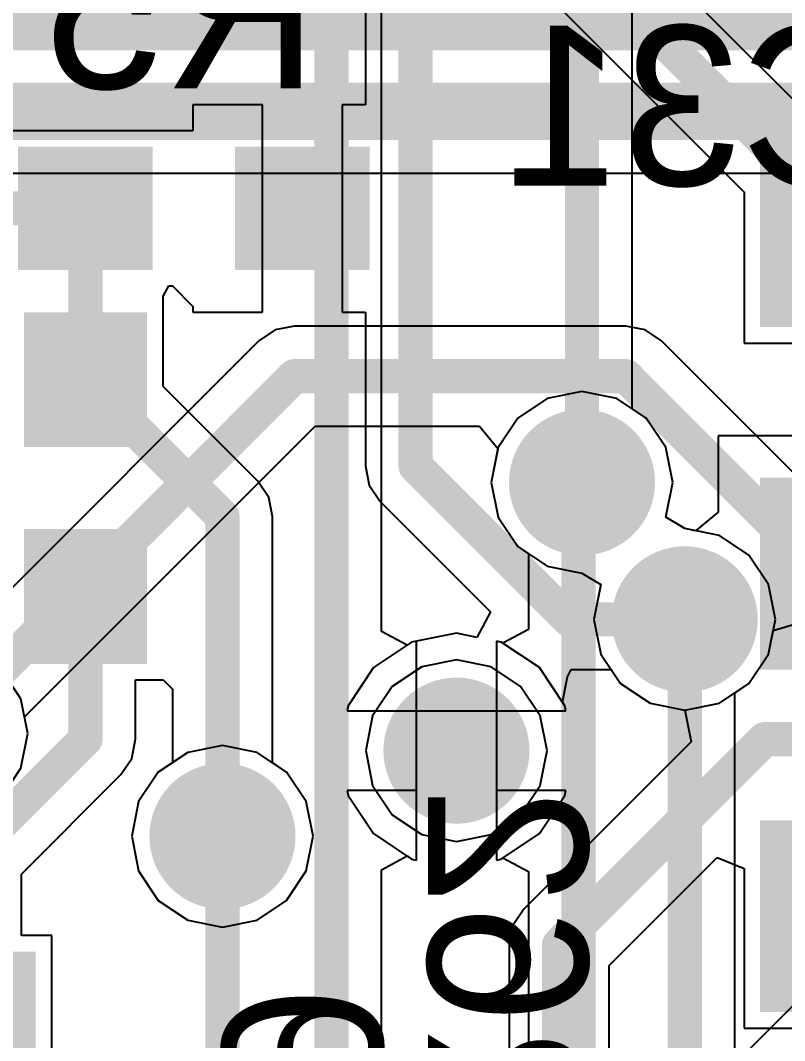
# Model space of a CAD drawing. Header units: millimetres. Extents: x 73 to 190, y 73 to 267.
# Drawn here: x 107.14 to 110.487, y 90.63 to 95.098 of the extents above; entities that cross this region are included whole.
import ezdxf

# ---------------------------------------------------------------- set-up
doc = ezdxf.new("R2010")
doc.units = ezdxf.units.MM
for name, color, linetype in [('BottomLayer', 5, 'Continuous'), ('BottomOverlay', 54, 'Continuous'), ('BottomPaste', 16, 'Continuous'), ('BottomSolder', 6, 'Continuous'), ('DrillDrawing', 1, 'Continuous'), ('MidLayer1', 16, 'Continuous'), ('MidLayer2', 76, 'Continuous'), ('MultiLayer', 9, 'Continuous'), ('TopLayer', 1, 'Continuous'), ('TopSolder', 216, 'Continuous'), ('ViaHoleLayer', 16, 'Continuous')]:
    doc.layers.add(name, color=color, linetype=linetype)

msp = doc.modelspace()

# ---------------------------------------------------------------- linework, layer by layer
at = {"layer": 'BottomLayer'}
for p, q in [((108.6517, 95.6959), (108.6517, 94.729)), ((109.8192, 93.3976), (109.8192, 95.4677)), ((108.2, 94.729), (107.896, 94.729)), ((107.896, 94.729), (107.896, 94.615)), ((108.2, 94.275), (108.2, 94.729)), ((108.6517, 94.729), (108.55, 94.729)), ((108.55, 94.729), (108.55, 94.275)), ((107.79, 94.615), (107.06, 94.615)), ((107.896, 94.615), (107.79, 94.615)), ((107.79, 94.615), (107.79, 94.615)), ((108.2, 93.821), (108.2, 94.275)), ((108.55, 94.275), (108.55, 93.821)), ((107.765, 93.89), (107.79, 93.935)), ((107.79, 93.935), (107.79, 93.935)), ((107.79, 93.935), (107.8062, 93.935)), ((107.8062, 93.935), (107.896, 93.8452)), ((107.765, 93.495), (107.765, 93.89)), ((107.765, 93.89), (107.765, 93.89)), ((107.765, 93.89), (107.765, 93.89)), ((107.896, 93.8452), (107.896, 93.821)), ((107.896, 93.821), (108.2, 93.821)), ((108.55, 93.821), (108.6517, 93.821)), ((108.6517, 93.821), (108.6517, 93.1464)), ((108.18, 93.08), (107.765, 93.495)), ((109.8812, 93.3562), (109.8192, 93.3976)), ((109.9674, 93.2272), (109.8812, 93.3562)), ((109.9976, 93.075), (109.9674, 93.2272)), ((108.6517, 93.1464), (108.6684, 93.0625)), ((108.2275, 93.0089), (108.18, 93.08)), ((109.9674, 92.9228), (109.9976, 93.075)), ((108.6684, 93.0625), (108.7159, 92.9914)), ((108.2442, 92.925), (108.2275, 93.0089)), ((108.7159, 92.9914), (109.1993, 92.5081)), ((108.2442, 91.8476), (108.2442, 92.925)), ((110.05, 92.8726), (109.9674, 92.9228)), ((109.9674, 92.9228), (109.9674, 92.9228)), ((110.2022, 92.8424), (110.05, 92.8726)), ((110.05, 92.8726), (110.05, 92.8726)), ((110.05, 92.8726), (110.05, 92.8726)), ((110.3312, 92.7562), (110.2022, 92.8424)), ((110.4174, 92.6272), (110.3312, 92.7562)), ((110.4477, 92.475), (110.4174, 92.6272)), ((109.1993, 92.5081), (109.1394, 92.3961)), ((110.4174, 92.3228), (110.4477, 92.475)), ((109.05, 92.4139), (108.8534, 92.3748)), ((109.1394, 92.3961), (109.05, 92.4139)), ((108.8534, 92.3748), (108.6866, 92.2634)), ((110.3312, 92.1938), (110.4174, 92.3228)), ((108.6866, 92.2634), (108.5752, 92.0966)), ((109.536, 92.2238), (109.5531, 92.2558)), ((109.5531, 92.2558), (109.7274, 92.2558)), ((109.7274, 92.2558), (109.7688, 92.1938)), ((107.6442, 91.95), (107.6442, 92.21)), ((107.6442, 92.21), (107.765, 92.21)), ((107.765, 92.21), (107.765, 92.21)), ((107.765, 92.21), (107.765, 92.21)), ((107.765, 92.21), (107.8058, 92.1692)), ((109.5139, 92.1128), (109.536, 92.2238)), ((109.7688, 92.1938), (109.8979, 92.1076)), ((110.2022, 92.1076), (110.3312, 92.1938)), ((107.8058, 92.1692), (107.8058, 91.8476)), ((108.5752, 92.0966), (108.5709, 92.075)), ((109.5248, 92.0966), (109.5139, 92.1128)), ((109.5291, 92.075), (109.5248, 92.0966)), ((109.8979, 92.1076), (110.05, 92.0774)), ((110.05, 92.0774), (110.2022, 92.1076)), ((108.5709, 92.075), (109.5291, 92.075)), ((107.6275, 91.8661), (107.6442, 91.95)), ((107.58, 91.795), (107.6275, 91.8661)), ((107.8058, 91.8476), (107.7438, 91.8062)), ((108.3062, 91.8062), (108.2442, 91.8476)), ((107.1442, 91.3592), (107.58, 91.795)), ((107.7438, 91.8062), (107.6576, 91.6772)), ((108.3924, 91.6772), (108.3062, 91.8062)), ((108.875, 91.725), (108.5709, 91.725)), ((108.5709, 91.725), (108.5752, 91.7033)), ((108.5752, 91.7033), (108.6866, 91.5366)), ((108.875, 91.4209), (108.875, 91.725)), ((109.5291, 91.725), (109.225, 91.725)), ((109.225, 91.725), (109.225, 91.4209)), ((109.4134, 91.5366), (109.5248, 91.7033)), ((109.5248, 91.7033), (109.5291, 91.725)), ((107.6576, 91.6772), (107.6274, 91.525)), ((108.4226, 91.525), (108.3924, 91.6772)), ((107.6274, 91.525), (107.6576, 91.3728)), ((108.3924, 91.3728), (108.4226, 91.525)), ((108.6866, 91.5366), (108.8534, 91.4252)), ((109.2466, 91.4252), (109.4134, 91.5366)), ((108.8534, 91.4252), (108.875, 91.4209)), ((109.225, 91.4209), (109.2466, 91.4252)), ((107.1442, 91.09), (107.1442, 91.3592)), ((107.6576, 91.3728), (107.7438, 91.2438)), ((108.3062, 91.2438), (108.3924, 91.3728)), ((107.7438, 91.2438), (107.8728, 91.1576)), ((108.1772, 91.1576), (108.3062, 91.2438)), ((107.8728, 91.1576), (108.025, 91.1274)), ((108.025, 91.1274), (108.1772, 91.1576)), ((107.2775, 91.09), (107.1442, 91.09)), ((107.2775, 89.96), (107.2775, 91.09)), ((110.845, 91.105), (109.63, 89.89))]:
    msp.add_line(p, q, dxfattribs=at)
at = {"layer": 'BottomLayer', "const_width": 0.15}
for points in [[(108.871, 93.1464), (108.871, 95.7867)], [(109.6, 93.075), (109.6, 95.4677)], [(106.85, 94.275), (107.425, 94.275)], [(107.425, 93.525), (107.425, 94.275)], [(107.425, 93.525), (108.025, 92.925)], [(108.871, 93.1464), (109.5424, 92.475)], [(108.025, 91.525), (108.025, 92.925)], [(107.425, 91.95), (107.425, 92.575)], [(109.5424, 92.475), (110.05, 92.475)], [(106.925, 91.45), (107.425, 91.95)]]:
    msp.add_lwpolyline(points, dxfattribs=at)
at = {"layer": 'BottomLayer'}
for points, const_width in [([(107.3875, 94.275, 1), (107.4625, 94.275, 1)], 0.075), ([(107.3875, 94.275, 1), (107.4625, 94.275, 1)], 0.075), ([(107.3875, 93.525, 1), (107.4625, 93.525, 1)], 0.075), ([(107.3875, 93.525, 1), (107.4625, 93.525, 1)], 0.075), ([(109.475, 93.075, 1), (109.725, 93.075, 1)], 0.25), ([(108.8335, 93.1464, 1), (108.9085, 93.1464, 1)], 0.075), ([(108.8335, 93.1464, 1), (108.9085, 93.1464, 1)], 0.075), ([(109.5625, 93.075, 1), (109.6375, 93.075, 1)], 0.075), ([(107.9875, 92.925, 1), (108.0625, 92.925, 1)], 0.075), ([(107.9875, 92.925, 1), (108.0625, 92.925, 1)], 0.075), ([(109.925, 92.475, 1), (110.175, 92.475, 1)], 0.25), ([(107.3875, 92.575, 1), (107.4625, 92.575, 1)], 0.075), ([(109.5049, 92.475, 1), (109.5799, 92.475, 1)], 0.075), ([(109.5049, 92.475, 1), (109.5799, 92.475, 1)], 0.075), ([(110.0125, 92.475, 1), (110.0875, 92.475, 1)], 0.075), ([(108.925, 91.9, 1), (109.175, 91.9, 1)], 0.25), ([(107.3875, 91.95, 1), (107.4625, 91.95, 1)], 0.075), ([(107.3875, 91.95, 1), (107.4625, 91.95, 1)], 0.075), ([(107.9, 91.525, 1), (108.15, 91.525, 1)], 0.25), ([(107.9875, 91.525, 1), (108.0625, 91.525, 1)], 0.075)]:
    msp.add_lwpolyline(points, format="xyb", close=True, dxfattribs=dict(at, const_width=const_width))
for points in [[(107.65, 94.475), (107.2, 94.475), (107.65, 94.075), (107.2, 94.075)], [(108.6, 94.475), (108.15, 94.475), (108.6, 94.075), (108.15, 94.075)], [(107.225, 93.75), (107.225, 93.3), (107.625, 93.75), (107.625, 93.3)], [(107.225, 92.8), (107.225, 92.35), (107.625, 92.8), (107.625, 92.35)]]:
    msp.add_solid(points, dxfattribs=at)
at = {"layer": 'BottomPaste'}
for points in [[(107.6, 94.425), (107.25, 94.425), (107.6, 94.125), (107.25, 94.125)], [(108.55, 94.425), (108.2, 94.425), (108.55, 94.125), (108.2, 94.125)], [(107.275, 93.7), (107.275, 93.35), (107.575, 93.7), (107.575, 93.35)], [(107.275, 92.75), (107.275, 92.4), (107.575, 92.75), (107.575, 92.4)]]:
    msp.add_solid(points, dxfattribs=at)
at = {"layer": 'BottomSolder', "const_width": 0.32}
for points in [[(109.44, 93.075, 1), (109.76, 93.075, 1)], [(109.89, 92.475, 1), (110.21, 92.475, 1)], [(108.89, 91.9, 1), (109.21, 91.9, 1)], [(107.865, 91.525, 1), (108.185, 91.525, 1)]]:
    msp.add_lwpolyline(points, format="xyb", close=True, dxfattribs=at)
at = {"layer": 'BottomSolder'}
for points in [[(107.72, 94.545), (107.13, 94.545), (107.72, 94.005), (107.13, 94.005)], [(108.67, 94.545), (108.08, 94.545), (108.67, 94.005), (108.08, 94.005)], [(107.155, 93.82), (107.155, 93.23), (107.695, 93.82), (107.695, 93.23)], [(107.155, 92.87), (107.155, 92.28), (107.695, 92.87), (107.695, 92.28)], [(107.2075, 91.02), (106.6425, 91.02), (107.2075, 90.03), (106.6425, 90.03)]]:
    msp.add_solid(points, dxfattribs=at)
at = {"layer": 'DrillDrawing', "const_width": 0.1}
for points in [[(109.55, 93.075, 1), (109.65, 93.075, 1)], [(110, 92.475, 1), (110.1, 92.475, 1)], [(109, 91.9, 1), (109.1, 91.9, 1)], [(107.975, 91.525, 1), (108.075, 91.525, 1)]]:
    msp.add_lwpolyline(points, format="xyb", close=True, dxfattribs=at)
at = {"layer": 'MidLayer1'}
for p, q in [((108.34, 93.7592), (108.2561, 93.7425)), ((109.7926, 93.7592), (108.34, 93.7592)), ((109.8765, 93.7425), (109.7926, 93.7592)), ((108.2561, 93.7425), (108.185, 93.695)), ((109.9476, 93.695), (109.8765, 93.7425)), ((108.185, 93.695), (106.8481, 92.3581)), ((110.9734, 92.6692), (109.9476, 93.695)), ((107.1581, 92.0481), (108.4308, 93.3208)), ((108.4308, 93.3208), (109.1511, 93.3208)), ((109.1511, 93.3208), (109.2317, 93.2226)), ((109.2317, 93.2226), (109.2023, 93.075)), ((109.2023, 93.075), (109.2326, 92.9228)), ((109.2326, 92.9228), (109.3188, 92.7938)), ((109.3188, 92.7938), (109.3658, 92.7624)), ((109.3658, 92.7624), (109.3658, 92.4299)), ((110.438, 92.4262), (110.5595, 92.4631)), ((109.3658, 92.4299), (109.2538, 92.37)), ((110.4174, 92.3228), (110.438, 92.4262)), ((108.8534, 92.3748), (108.6866, 92.2634)), ((108.875, 92.3791), (108.8534, 92.3748)), ((108.875, 92.075), (108.875, 92.3791)), ((109.2466, 92.3748), (109.225, 92.3791)), ((109.225, 92.3791), (109.225, 91.9)), ((109.2538, 92.37), (109.2466, 92.3748)), ((110.3312, 92.1938), (110.4174, 92.3228)), ((108.6866, 92.2634), (108.5752, 92.0966)), ((110.2692, 92.1524), (110.3312, 92.1938)), ((110.2692, 88.7021), (110.2692, 92.1524)), ((108.5752, 92.0966), (108.5709, 92.075)), ((107.1726, 91.975), (107.1581, 92.0481)), ((108.5709, 92.075), (108.875, 92.075)), ((107.1424, 91.8228), (107.1726, 91.975)), ((108.025, 91.9226), (107.8728, 91.8924)), ((108.1772, 91.8924), (108.025, 91.9226)), ((107.8728, 91.8924), (107.7438, 91.8062)), ((108.3062, 91.8062), (108.1772, 91.8924)), ((109.225, 91.9), (109.225, 91.4209)), ((107.0562, 91.6938), (107.1424, 91.8228)), ((107.7438, 91.8062), (107.6576, 91.6772)), ((108.3924, 91.6772), (108.3062, 91.8062)), ((108.875, 91.725), (108.5709, 91.725)), ((108.5709, 91.725), (108.5752, 91.7033)), ((108.5752, 91.7033), (108.6866, 91.5366)), ((108.875, 91.4209), (108.875, 91.725)), ((107.6576, 91.6772), (107.6274, 91.525)), ((108.4226, 91.525), (108.3924, 91.6772)), ((107.6274, 91.525), (107.6576, 91.3728)), ((108.3924, 91.3728), (108.4226, 91.525)), ((108.6866, 91.5366), (108.8534, 91.4252)), ((108.8534, 91.4252), (108.875, 91.4209)), ((109.225, 91.4209), (109.2466, 91.4252)), ((109.2466, 91.4252), (109.2538, 91.43)), ((109.2538, 91.43), (109.3658, 91.3701)), ((107.6576, 91.3728), (107.7438, 91.2438)), ((108.3062, 91.2438), (108.3924, 91.3728)), ((109.3658, 91.3701), (109.3658, 88.5813)), ((107.7438, 91.2438), (107.8728, 91.1576)), ((108.1772, 91.1576), (108.3062, 91.2438)), ((107.8728, 91.1576), (108.025, 91.1274)), ((108.025, 91.1274), (108.1772, 91.1576))]:
    msp.add_line(p, q, dxfattribs=at)
at = {"layer": 'MidLayer1', "const_width": 0.15}
for points in [[(106.775, 91.975), (108.34, 93.54)], [(108.34, 93.54), (109.7926, 93.54)], [(109.7926, 93.54), (110.8826, 92.45)], [(109.585, 93.06), (109.6, 93.075)], [(109.585, 88.5813), (109.585, 93.06)], [(110.05, 88.6113), (110.05, 92.475)]]:
    msp.add_lwpolyline(points, dxfattribs=at)
at = {"layer": 'MidLayer1'}
for points, const_width in [([(108.3025, 93.54, 1), (108.3775, 93.54, 1)], 0.075), ([(108.3025, 93.54, 1), (108.3775, 93.54, 1)], 0.075), ([(109.7551, 93.54, 1), (109.8301, 93.54, 1)], 0.075), ([(109.7551, 93.54, 1), (109.8301, 93.54, 1)], 0.075), ([(109.475, 93.075, 1), (109.725, 93.075, 1)], 0.25), ([(109.5475, 93.06, 1), (109.6225, 93.06, 1)], 0.075), ([(109.5475, 93.06, 1), (109.6225, 93.06, 1)], 0.075), ([(109.5625, 93.075, 1), (109.6375, 93.075, 1)], 0.075), ([(109.925, 92.475, 1), (110.175, 92.475, 1)], 0.25), ([(110.0125, 92.475, 1), (110.0875, 92.475, 1)], 0.075), ([(108.925, 91.9, 1), (109.175, 91.9, 1)], 0.25), ([(107.9, 91.525, 1), (108.15, 91.525, 1)], 0.25)]:
    msp.add_lwpolyline(points, format="xyb", close=True, dxfattribs=dict(at, const_width=const_width))
at = {"layer": 'MidLayer2'}
for p, q in [((102.7168, 94.4298), (112.8761, 94.4298)), ((109.4478, 93.4424), (109.3188, 93.3562)), ((109.6, 93.4726), (109.4478, 93.4424)), ((109.7522, 93.4424), (109.6, 93.4726)), ((109.8812, 93.3562), (109.7522, 93.4424)), ((109.3188, 93.3562), (109.2326, 93.2272)), ((109.9674, 93.2272), (109.8812, 93.3562)), ((109.2326, 93.2272), (109.2023, 93.075)), ((109.9976, 93.075), (109.9674, 93.2272)), ((109.2023, 93.075), (109.2326, 92.9228)), ((109.9674, 92.9228), (109.9976, 93.075)), ((109.2326, 92.9228), (109.3188, 92.7938)), ((110.05, 92.8726), (109.9674, 92.9228)), ((109.9674, 92.9228), (109.9674, 92.9228)), ((110.2022, 92.8424), (110.05, 92.8726)), ((110.05, 92.8726), (110.05, 92.8726)), ((110.05, 92.8726), (110.05, 92.8726)), ((110.3312, 92.7562), (110.2022, 92.8424)), ((109.3188, 92.7938), (109.4478, 92.7076)), ((110.4174, 92.6272), (110.3312, 92.7562)), ((109.4478, 92.7076), (109.6, 92.6774)), ((109.6, 92.6774), (109.6, 92.6774)), ((109.6, 92.6774), (109.6, 92.6774)), ((109.6, 92.6774), (109.6826, 92.6272)), ((109.6827, 92.6272), (109.6524, 92.475)), ((109.6826, 92.6272), (109.6827, 92.6272)), ((109.6827, 92.6272), (109.6827, 92.6272)), ((110.4477, 92.475), (110.4174, 92.6272)), ((109.6524, 92.475), (109.6827, 92.3228)), ((110.4174, 92.3228), (110.4477, 92.475)), ((109.6827, 92.3228), (109.7688, 92.1938)), ((110.3312, 92.1938), (110.4174, 92.3228)), ((109.05, 92.2976), (108.8978, 92.2674)), ((109.2022, 92.2674), (109.05, 92.2976)), ((107.1424, 92.1272), (107.0562, 92.2562)), ((108.8978, 92.2674), (108.7688, 92.1812)), ((109.3312, 92.1812), (109.2022, 92.2674)), ((108.7688, 92.1812), (108.6826, 92.0522)), ((109.4174, 92.0522), (109.3312, 92.1812)), ((109.7688, 92.1938), (109.8979, 92.1076)), ((110.2022, 92.1076), (110.3312, 92.1938)), ((107.1726, 91.975), (107.1424, 92.1272)), ((109.8979, 92.1076), (110.05, 92.0774)), ((110.05, 92.0774), (110.2022, 92.1076)), ((108.6826, 92.0522), (108.6524, 91.9)), ((109.4476, 91.9), (109.4174, 92.0522)), ((107.1424, 91.8228), (107.1726, 91.975)), ((108.025, 91.9226), (107.8728, 91.8924)), ((108.1772, 91.8924), (108.025, 91.9226)), ((107.8728, 91.8924), (107.7438, 91.8062)), ((108.3062, 91.8062), (108.1772, 91.8924)), ((108.6524, 91.9), (108.6826, 91.7478)), ((109.4174, 91.7478), (109.4476, 91.9)), ((107.0562, 91.6938), (107.1424, 91.8228)), ((107.7438, 91.8062), (107.6576, 91.6772)), ((108.3924, 91.6772), (108.3062, 91.8062)), ((108.6826, 91.7478), (108.7688, 91.6188)), ((109.3312, 91.6188), (109.4174, 91.7478)), ((107.6576, 91.6772), (107.6274, 91.525)), ((108.4226, 91.525), (108.3924, 91.6772)), ((108.7688, 91.6188), (108.8978, 91.5326)), ((109.2022, 91.5326), (109.3312, 91.6188)), ((107.6274, 91.525), (107.6576, 91.3728)), ((108.3924, 91.3728), (108.4226, 91.525)), ((108.8978, 91.5326), (109.05, 91.5024)), ((109.05, 91.5024), (109.2022, 91.5326)), ((107.6576, 91.3728), (107.7438, 91.2438)), ((108.3062, 91.2438), (108.3924, 91.3728)), ((107.7438, 91.2438), (107.8728, 91.1576)), ((108.1772, 91.1576), (108.3062, 91.2438)), ((107.8728, 91.1576), (108.025, 91.1274)), ((108.025, 91.1274), (108.1772, 91.1576))]:
    msp.add_line(p, q, dxfattribs=at)
at = {"layer": 'MidLayer2', "const_width": 0.25}
for points in [[(96.743, 95.092), (112.0721, 95.092)], [(91.0023, 94.7), (113.2, 94.7)]]:
    msp.add_lwpolyline(points, dxfattribs=at)
for points in [[(109.475, 93.075, 1), (109.725, 93.075, 1)], [(109.925, 92.475, 1), (110.175, 92.475, 1)], [(108.925, 91.9, 1), (109.175, 91.9, 1)], [(107.9, 91.525, 1), (108.15, 91.525, 1)]]:
    msp.add_lwpolyline(points, format="xyb", close=True, dxfattribs=at)
at = {"layer": 'MultiLayer', "const_width": 0.25}
for points in [[(109.475, 93.075, 1), (109.725, 93.075, 1)], [(109.925, 92.475, 1), (110.175, 92.475, 1)], [(108.925, 91.9, 1), (109.175, 91.9, 1)], [(107.9, 91.525, 1), (108.15, 91.525, 1)]]:
    msp.add_lwpolyline(points, format="xyb", close=True, dxfattribs=at)
at = {"layer": 'TopLayer'}
for p, q in [((108.7216, 92.4214), (108.7216, 96.2624)), ((110.6104, 94.665), (110.094, 95.1814)), ((109.52, 95.1354), (110.31, 94.3454)), ((110.31, 94.3454), (110.31, 93.685)), ((110.31, 93.685), (112.09, 93.685)), ((109.4478, 93.4424), (109.3188, 93.3562)), ((109.6, 93.4726), (109.4478, 93.4424)), ((109.7522, 93.4424), (109.6, 93.4726)), ((109.8812, 93.3562), (109.7522, 93.4424)), ((109.3188, 93.3562), (109.2326, 93.2272)), ((109.9674, 93.2272), (109.8812, 93.3562)), ((111.025, 93.279), (110.196, 93.279)), ((110.196, 93.279), (110.196, 92.9437)), ((109.2326, 93.2272), (109.2023, 93.075)), ((109.9976, 93.075), (109.9674, 93.2272)), ((109.2023, 93.075), (109.2326, 92.9228)), ((109.9674, 92.9228), (109.9976, 93.075)), ((110.196, 92.9437), (110.0978, 92.8631)), ((109.2326, 92.9228), (109.3188, 92.7938)), ((110.05, 92.8726), (109.9674, 92.9228)), ((109.9674, 92.9228), (109.9674, 92.9228)), ((110.0978, 92.8631), (110.05, 92.8726)), ((110.05, 92.8726), (110.05, 92.8726)), ((110.05, 92.8726), (110.05, 92.8726)), ((109.3188, 92.7938), (109.4478, 92.7076)), ((109.4478, 92.7076), (109.6, 92.6774)), ((109.6, 92.6774), (109.6, 92.6774)), ((109.6, 92.6774), (109.6, 92.6774)), ((109.6, 92.6774), (109.6826, 92.6272)), ((109.6827, 92.6272), (109.6524, 92.475)), ((109.6826, 92.6272), (109.6827, 92.6272)), ((109.6827, 92.6272), (109.6827, 92.6272)), ((109.6524, 92.475), (109.6827, 92.3228)), ((108.8336, 92.3615), (108.7216, 92.4214)), ((108.8534, 92.3748), (108.8336, 92.3615)), ((108.875, 92.3791), (108.8534, 92.3748)), ((108.875, 91.9), (108.875, 92.3791)), ((109.2466, 92.3748), (109.225, 92.3791)), ((109.225, 92.3791), (109.225, 92.075)), ((109.4134, 92.2634), (109.2466, 92.3748)), ((109.6827, 92.3228), (109.7688, 92.1938)), ((109.5248, 92.0966), (109.4134, 92.2634)), ((109.7688, 92.1938), (109.8979, 92.1076)), ((109.5291, 92.075), (109.5248, 92.0966)), ((109.8979, 92.1076), (110.05, 92.0774)), ((109.225, 92.075), (109.5291, 92.075)), ((110.05, 92.0774), (110.0778, 91.9378)), ((110.0778, 91.9378), (109.345, 91.205)), ((108.875, 91.4209), (108.875, 91.9)), ((109.5291, 91.725), (109.225, 91.725)), ((109.225, 91.725), (109.225, 91.4209)), ((109.4134, 91.5366), (109.5248, 91.7033)), ((109.5248, 91.7033), (109.5291, 91.725)), ((109.2466, 91.4252), (109.4134, 91.5366)), ((108.7216, 91.3786), (108.8336, 91.4385)), ((108.8336, 91.4385), (108.8534, 91.4252)), ((108.8534, 91.4252), (108.875, 91.4209)), ((109.225, 91.4209), (109.2466, 91.4252)), ((109.7192, 90.9592), (110.1926, 91.4326)), ((110.1926, 91.4326), (110.31, 91.384)), ((108.7216, 89.7134), (108.7216, 91.3786)), ((110.31, 91.384), (110.31, 90.685)), ((109.345, 91.205), (109.2975, 91.1339)), ((109.2975, 91.1339), (109.2808, 91.05)), ((109.2808, 91.05), (109.2808, 88.2415)), ((109.7192, 86.975), (109.7192, 90.9592)), ((110.31, 90.685), (112.09, 90.685))]:
    msp.add_line(p, q, dxfattribs=at)
at = {"layer": 'TopLayer', "const_width": 0.15}
for points in [[(108.5024, 89.6226), (108.5024, 96.3532)], [(109.675, 95.2904), (110.6654, 94.3)], [(109.5, 91.05), (110.4, 91.95)], [(110.4, 91.95), (113.2, 91.95)], [(108.025, 88.89), (108.025, 91.525)], [(109.5, 86.975), (109.5, 91.05)]]:
    msp.add_lwpolyline(points, dxfattribs=at)
at = {"layer": 'TopLayer'}
for points, const_width in [([(109.475, 93.075, 1), (109.725, 93.075, 1)], 0.25), ([(109.925, 92.475, 1), (110.175, 92.475, 1)], 0.25), ([(108.925, 91.9, 1), (109.175, 91.9, 1)], 0.25), ([(110.3625, 91.95, 1), (110.4375, 91.95, 1)], 0.075), ([(110.3625, 91.95, 1), (110.4375, 91.95, 1)], 0.075), ([(107.9, 91.525, 1), (108.15, 91.525, 1)], 0.25), ([(107.9875, 91.525, 1), (108.0625, 91.525, 1)], 0.075), ([(109.4625, 91.05, 1), (109.5375, 91.05, 1)], 0.075), ([(109.4625, 91.05, 1), (109.5375, 91.05, 1)], 0.075)]:
    msp.add_lwpolyline(points, format="xyb", close=True, dxfattribs=dict(at, const_width=const_width))
for points in [[(111.95, 93.825), (111.95, 94.525), (110.45, 93.825), (110.45, 94.525)], [(111.95, 92.325), (111.95, 93.025), (110.45, 92.325), (110.45, 93.025)], [(111.95, 90.825), (111.95, 91.525), (110.45, 90.825), (110.45, 91.525)]]:
    msp.add_solid(points, dxfattribs=at)
at = {"layer": 'TopSolder', "const_width": 0.32}
for points in [[(109.44, 93.075, 1), (109.76, 93.075, 1)], [(109.89, 92.475, 1), (110.21, 92.475, 1)], [(108.89, 91.9, 1), (109.21, 91.9, 1)], [(107.865, 91.525, 1), (108.185, 91.525, 1)]]:
    msp.add_lwpolyline(points, format="xyb", close=True, dxfattribs=at)
at = {"layer": 'TopSolder'}
for points in [[(112.02, 93.755), (112.02, 94.595), (110.38, 93.755), (110.38, 94.595)], [(112.02, 92.255), (112.02, 93.095), (110.38, 92.255), (110.38, 93.095)], [(112.02, 90.755), (112.02, 91.595), (110.38, 90.755), (110.38, 91.595)]]:
    msp.add_solid(points, dxfattribs=at)
at = {"layer": 'ViaHoleLayer', "const_width": 0.1}
for points in [[(109.55, 93.075, 1), (109.65, 93.075, 1)], [(110, 92.475, 1), (110.1, 92.475, 1)], [(109, 91.9, 1), (109.1, 91.9, 1)], [(107.975, 91.525, 1), (108.075, 91.525, 1)]]:
    msp.add_lwpolyline(points, format="xyb", close=True, dxfattribs=at)

# ---------------------------------------------------------------- texts
at = {"layer": 'BottomOverlay', "text_generation_flag": 2}
for s, rotation, p in [('R5', 360, (108.4443, 94.8)), ('C31', 360, (110.975, 94.375)), ('R62', 270, (108.925, 90.025)), ('R29', 270, (108.025, 89.15))]:
    msp.add_text(s, height=0.7, rotation=rotation, dxfattribs=at).set_placement(p)

doc.saveas('drawing.dxf')
